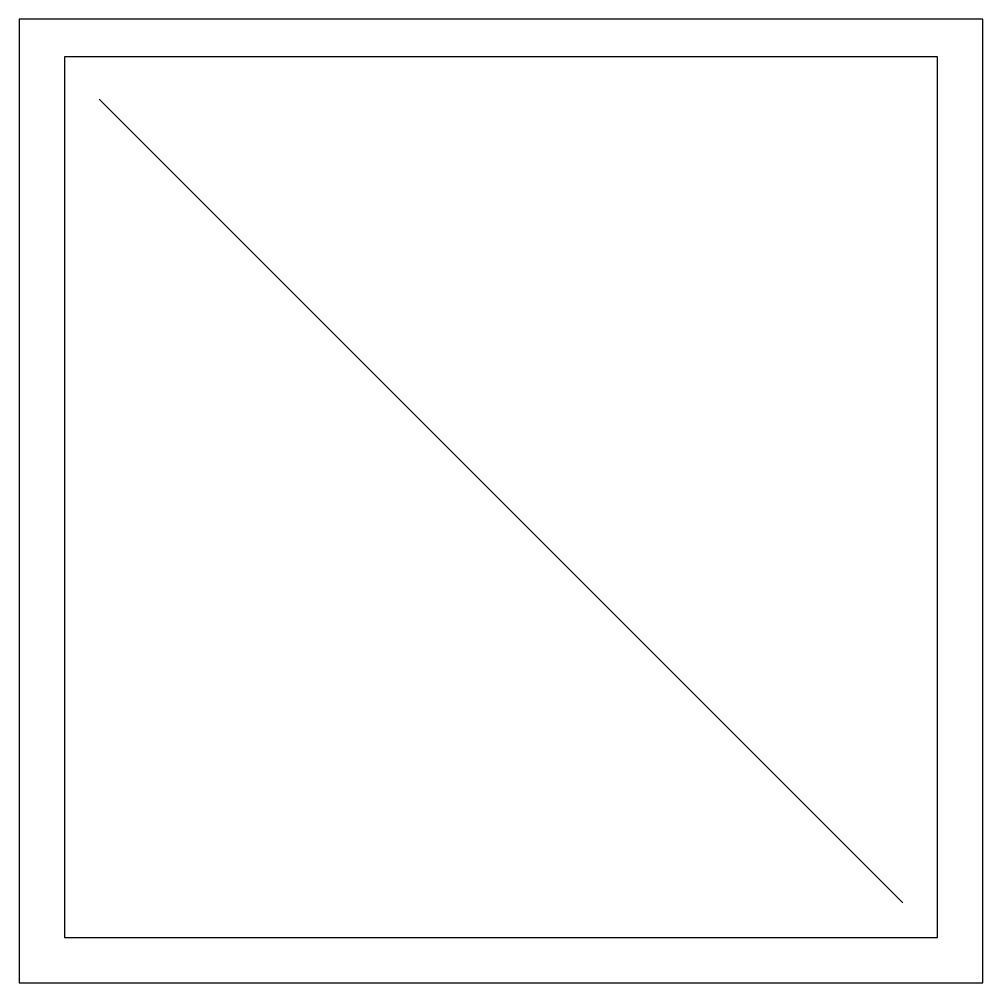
# Model space of a CAD drawing. Header units: millimetres. Extents: x 0 to 1000, y 0 to 1000.
import ezdxf

# ---------------------------------------------------------------- set-up
doc = ezdxf.new("R2010")
doc.units = ezdxf.units.MM
doc.layers.get('0').update_dxf_attribs({"color": 2})
doc.layers.add('1', color=1, linetype='Continuous')
doc.layers.add('3', color=7, linetype='Continuous')

msp = doc.modelspace()

# ---------------------------------------------------------------- linework, layer by layer
at = {"color": 2}
msp.add_lwpolyline([(0, 0), (1000, 0), (1000, 1000), (0, 1000)], close=True, dxfattribs=at)
at = {"layer": '1', "color": 1}
for p, q in [((953, 961.1), (47.1, 961.1)), ((47.1, 961.1), (47.1, 47)), ((953, 47), (953, 961.1)), ((47.1, 47), (953, 47))]:
    msp.add_line(p, q, dxfattribs=at)
at = {"layer": '3'}
msp.add_line((917.1, 83), (83, 917.1), dxfattribs=at)

doc.saveas('drawing.dxf')
